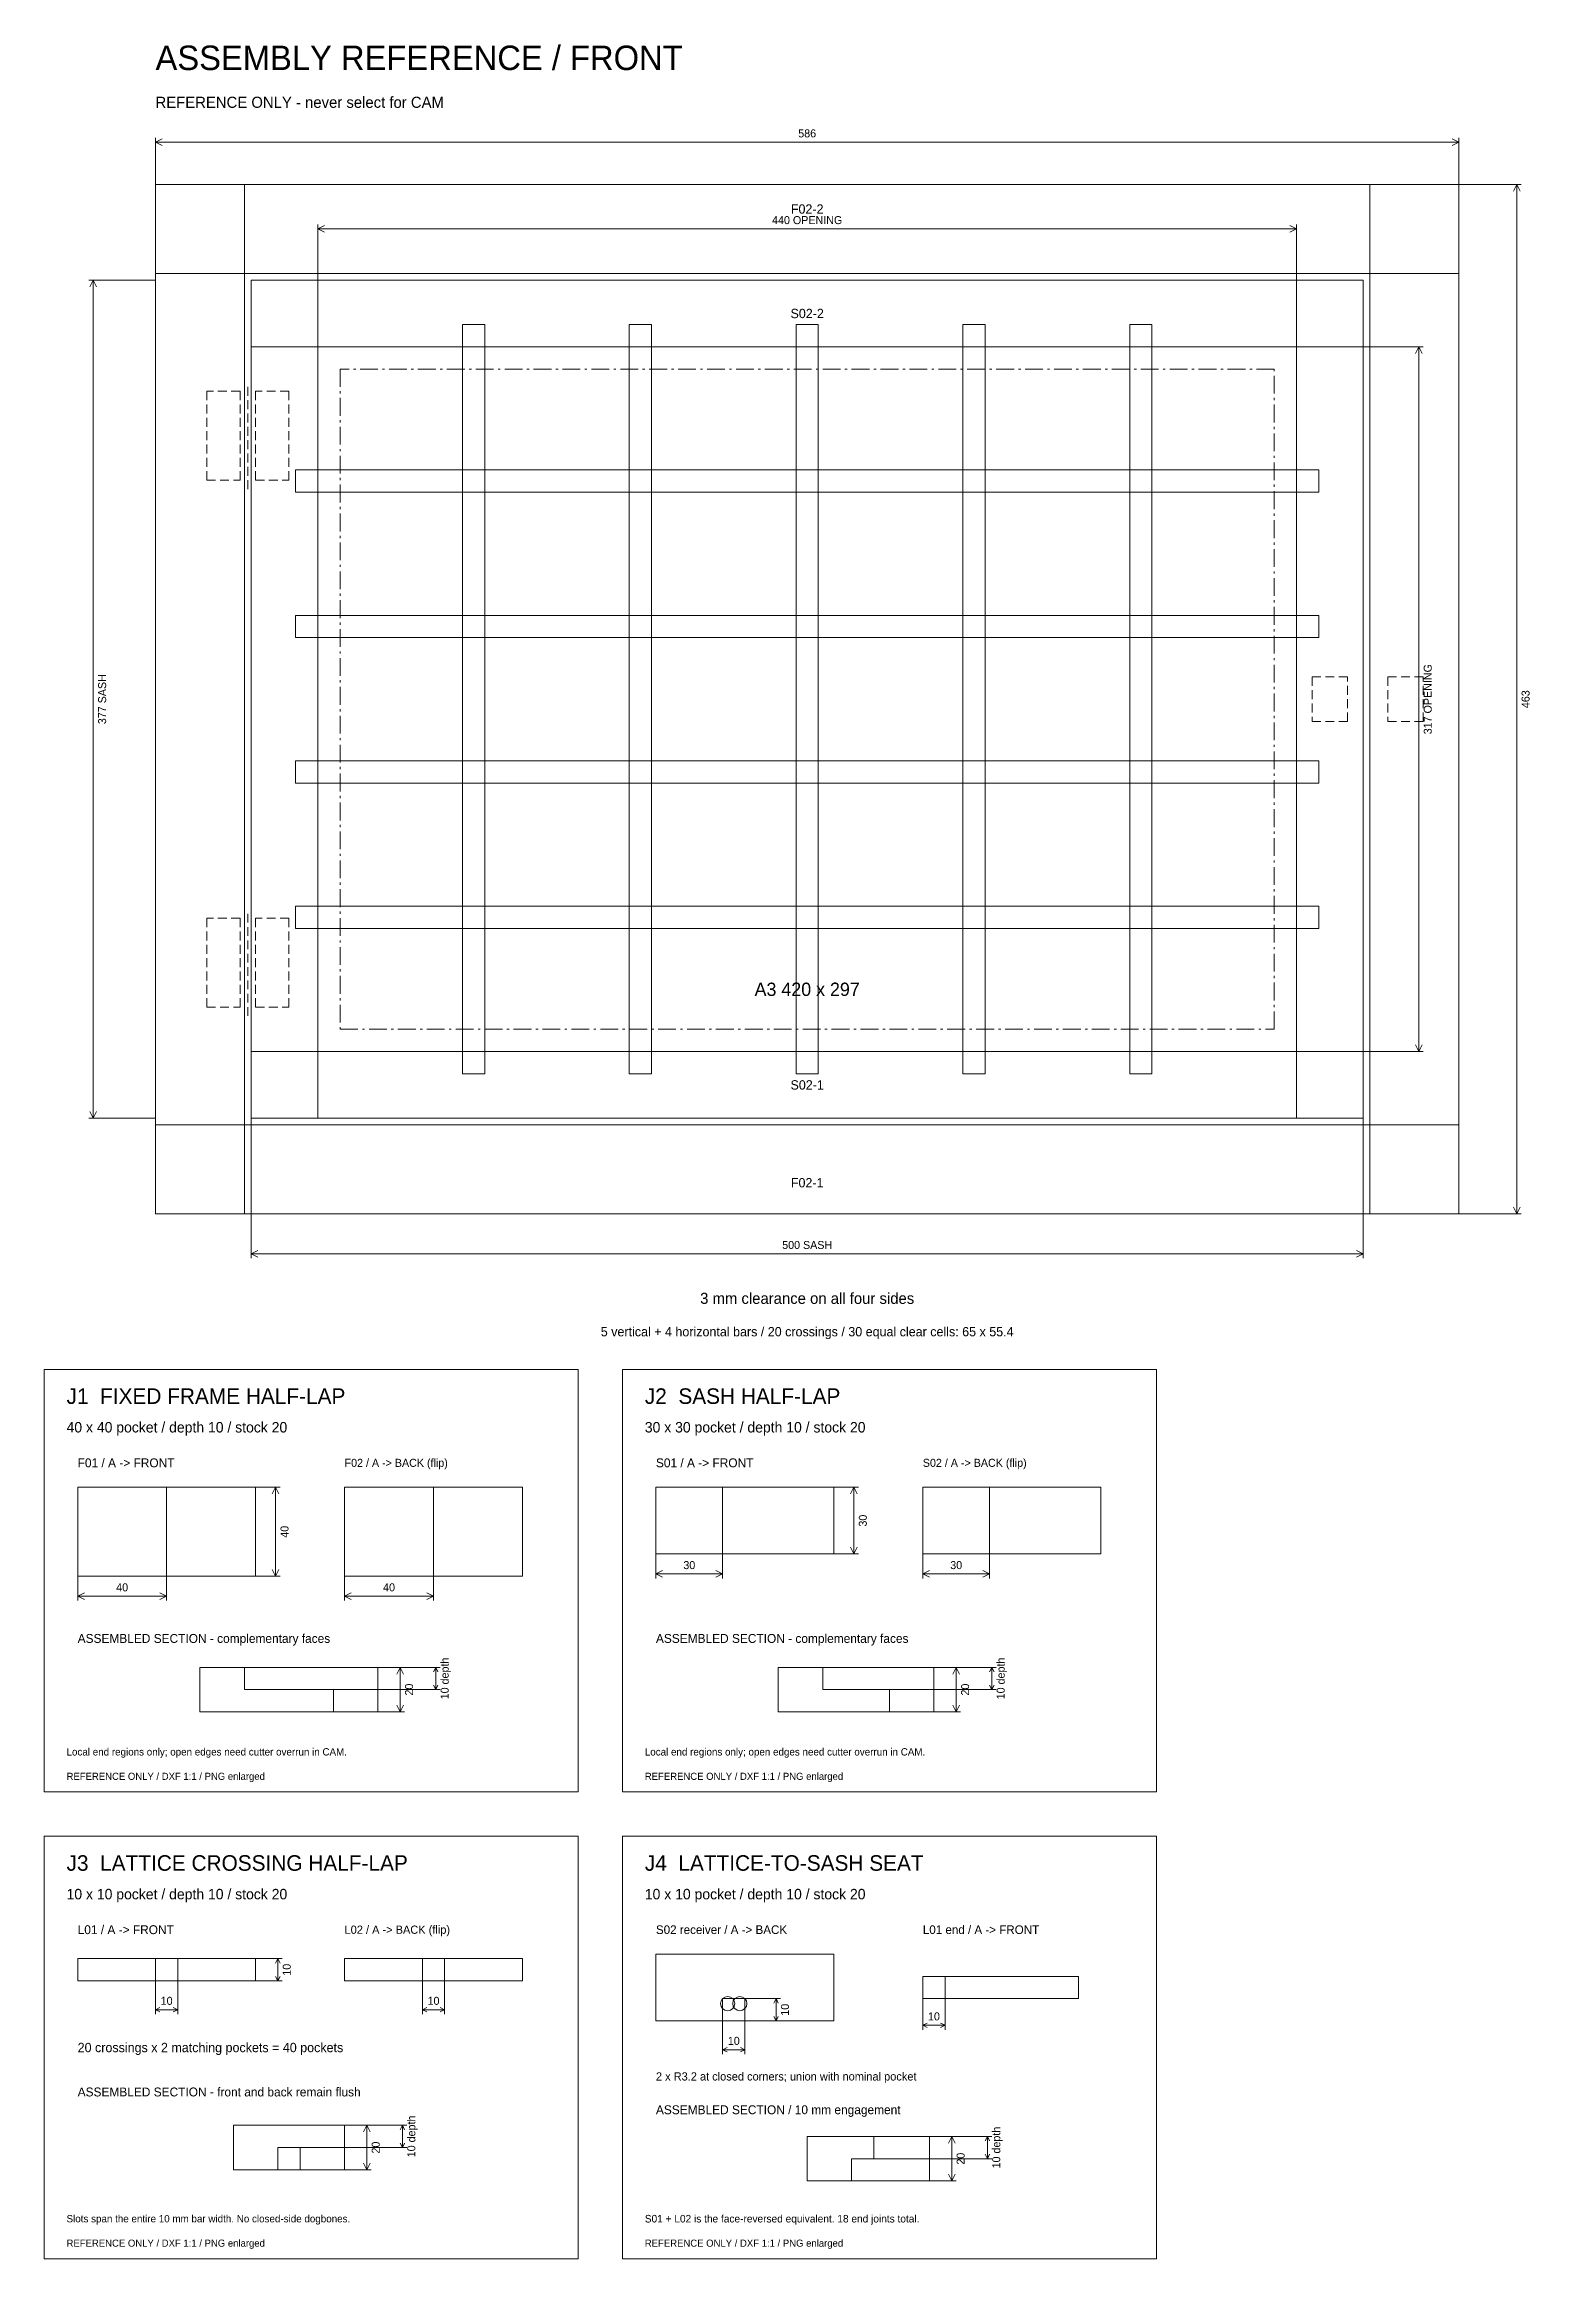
# Model space of a CAD drawing. Header units: millimetres. Extents: x -26 to 1988, y -110 to 960.
# Drawn here: x 1320 to 1988, y -110 to 886 of the extents above; entities that cross this region are included whole.
import ezdxf
from ezdxf.enums import TextEntityAlignment as Align

# ---------------------------------------------------------------- set-up
doc = ezdxf.new("R2010")
doc.units = ezdxf.units.MM
doc.linetypes.add('A3_DASHDOT', pattern=[13, 8, -2, 1, -2])
doc.linetypes.add('REF_DASH', pattern=[6, 4, -2])
for name, color, linetype, lineweight in [('ASSEMBLY_REFERENCE', 8, 'Continuous', 18), ('DIMENSIONS', 3, 'Continuous', 18), ('HINGE_REF', 4, 'REF_DASH', 18), ('LATCH_REF', 4, 'REF_DASH', 18), ('NOTES', 7, 'Continuous', 18)]:
    doc.layers.add(name, color=color, linetype=linetype, lineweight=lineweight)

msp = doc.modelspace()

# ---------------------------------------------------------------- linework, layer by layer
at = {"layer": 'ASSEMBLY_REFERENCE'}
for points in [[(1410, 823), (1370, 823), (1370, 360), (1410, 360)], [(1956, 823), (1956, 783), (1370, 783), (1370, 823)], [(1956, 823), (1916, 823), (1916, 360), (1956, 360)], [(1443, 780), (1413, 780), (1413, 403), (1443, 403)], [(1913, 780), (1913, 750), (1413, 750), (1413, 780)], [(1913, 780), (1883, 780), (1883, 403), (1913, 403)], [(1518, 760), (1508, 760), (1508, 423), (1518, 423)], [(1593, 760), (1583, 760), (1583, 423), (1593, 423)], [(1668, 760), (1658, 760), (1658, 423), (1668, 423)], [(1743, 760), (1733, 760), (1733, 423), (1743, 423)], [(1818, 760), (1808, 760), (1808, 423), (1818, 423)], [(1893, 694.6), (1893, 684.6), (1433, 684.6), (1433, 694.6)], [(1893, 629.2), (1893, 619.2), (1433, 619.2), (1433, 629.2)], [(1893, 563.8), (1893, 553.8), (1433, 553.8), (1433, 563.8)], [(1893, 498.4), (1893, 488.4), (1433, 488.4), (1433, 498.4)], [(1913, 433), (1913, 403), (1413, 403), (1413, 433)], [(1956, 400), (1956, 360), (1370, 360), (1370, 400)], [(1335, 197), (1415, 197), (1415, 237), (1335, 237)], [(1335, 197), (1375, 197), (1375, 237), (1335, 237)], [(1455, 197), (1535, 197), (1535, 237), (1455, 237)], [(1455, 197), (1495, 197), (1495, 237), (1455, 237)], [(1595, 207), (1675, 207), (1675, 237), (1595, 237)], [(1595, 207), (1625, 207), (1625, 237), (1595, 237)], [(1715, 207), (1795, 207), (1795, 237), (1715, 237)], [(1715, 207), (1745, 207), (1745, 237), (1715, 237)], [(1390, 136), (1450, 136), (1450, 146), (1410, 146), (1410, 156), (1390, 156)], [(1410, 146), (1450, 146), (1450, 136), (1470, 136), (1470, 156), (1410, 156)], [(1650, 136), (1700, 136), (1700, 146), (1670, 146), (1670, 156), (1650, 156)], [(1670, 146), (1700, 146), (1700, 136), (1720, 136), (1720, 156), (1670, 156)], [(1335, 15), (1415, 15), (1415, 25), (1335, 25)], [(1370, 15), (1380, 15), (1380, 25), (1370, 25)], [(1455, 15), (1535, 15), (1535, 25), (1455, 25)], [(1490, 15), (1500, 15), (1500, 25), (1490, 25)], [(1595, -3), (1675, -3), (1675, 27), (1595, 27)], [(1715, 7), (1785, 7), (1785, 17), (1715, 17)], [(1715, 7), (1725, 7), (1725, 17), (1715, 17)], [(1625, -3), (1635, -3), (1635, 7), (1625, 7)], [(1405, -70), (1425, -70), (1425, -60), (1435, -60), (1435, -70), (1455, -70), (1455, -50), (1405, -50)], [(1663, -75), (1683, -75), (1683, -65), (1693, -65), (1693, -55), (1663, -55)], [(1683, -75), (1718, -75), (1718, -55), (1693, -55), (1693, -65), (1683, -65)], [(1425, -70), (1435, -70), (1435, -60), (1425, -60)]]:
    msp.add_lwpolyline(points, close=True, dxfattribs=at)
at = {"layer": 'ASSEMBLY_REFERENCE', "linetype": 'REF_DASH'}
msp.add_lwpolyline([(1443, 433), (1883, 433), (1883, 750), (1443, 750)], close=True, dxfattribs=at)
at = {"layer": 'ASSEMBLY_REFERENCE', "linetype": 'A3_DASHDOT'}
msp.add_lwpolyline([(1453, 443), (1873, 443), (1873, 740), (1453, 740)], close=True, dxfattribs=at)
at = {"layer": 'ASSEMBLY_REFERENCE'}
for points in [[(1630.46, 4.74, 1), (1624.06, 4.74, 1)], [(1635.94, 4.74, 1), (1629.54, 4.74, 1)]]:
    msp.add_lwpolyline(points, format="xyb", close=True, dxfattribs=at)
at = {"layer": 'DIMENSIONS'}
for p, q in [((1370, 823), (1370, 844)), ((1370, 842), (1373, 843.5)), ((1370, 842), (1956, 842)), ((1370, 842), (1373, 840.5)), ((1956, 842), (1953, 843.5)), ((1956, 842), (1953, 840.5)), ((1956, 823), (1956, 844)), ((1956, 823), (1984, 823)), ((1982, 823), (1980.5, 820)), ((1982, 360), (1982, 823)), ((1982, 823), (1983.5, 820)), ((1443, 750), (1443, 805)), ((1443, 803), (1446, 804.5)), ((1443, 803), (1883, 803)), ((1443, 803), (1446, 801.5)), ((1883, 803), (1880, 804.5)), ((1883, 803), (1880, 801.5)), ((1883, 750), (1883, 805)), ((1370, 780), (1340, 780)), ((1342, 780), (1340.5, 777)), ((1342, 403), (1342, 780)), ((1342, 780), (1343.5, 777)), ((1883, 750), (1940, 750)), ((1938, 750), (1936.5, 747)), ((1938, 433), (1938, 750)), ((1938, 750), (1939.5, 747)), ((1883, 433), (1940, 433)), ((1938, 433), (1936.5, 436)), ((1938, 433), (1939.5, 436)), ((1370, 403), (1340, 403)), ((1342, 403), (1340.5, 406)), ((1342, 403), (1343.5, 406)), ((1413, 403), (1413, 340)), ((1913, 403), (1913, 340)), ((1956, 360), (1984, 360)), ((1982, 360), (1980.5, 363)), ((1982, 360), (1983.5, 363)), ((1413, 342), (1416, 343.5)), ((1413, 342), (1913, 342)), ((1413, 342), (1416, 340.5)), ((1913, 342), (1910, 343.5)), ((1913, 342), (1910, 340.5)), ((1415, 237), (1426, 237)), ((1424, 237), (1422.5, 234)), ((1424, 197), (1424, 237)), ((1424, 237), (1425.5, 234)), ((1675, 237), (1686, 237)), ((1684, 237), (1682.5, 234)), ((1684, 207), (1684, 237)), ((1684, 237), (1685.5, 234)), ((1684, 207), (1682.5, 210)), ((1684, 207), (1685.5, 210)), ((1424, 197), (1422.5, 200)), ((1424, 197), (1425.5, 200)), ((1595, 207), (1595, 196)), ((1595, 198), (1598, 199.5)), ((1625, 198), (1622, 199.5)), ((1625, 207), (1625, 196)), ((1675, 207), (1686, 207)), ((1715, 207), (1715, 196)), ((1715, 198), (1718, 199.5)), ((1745, 198), (1742, 199.5)), ((1745, 207), (1745, 196)), ((1335, 197), (1335, 186)), ((1335, 188), (1338, 189.5)), ((1375, 188), (1372, 189.5)), ((1375, 197), (1375, 186)), ((1415, 197), (1426, 197)), ((1455, 197), (1455, 186)), ((1455, 188), (1458, 189.5)), ((1495, 188), (1492, 189.5)), ((1495, 197), (1495, 186)), ((1595, 198), (1625, 198)), ((1595, 198), (1598, 196.5)), ((1625, 198), (1622, 196.5)), ((1715, 198), (1745, 198)), ((1715, 198), (1718, 196.5)), ((1745, 198), (1742, 196.5)), ((1335, 188), (1375, 188)), ((1335, 188), (1338, 186.5)), ((1375, 188), (1372, 186.5)), ((1455, 188), (1495, 188)), ((1455, 188), (1458, 186.5)), ((1495, 188), (1492, 186.5)), ((1450, 156), (1498, 156)), ((1470, 156), (1482, 156)), ((1480, 156), (1478.5, 153)), ((1480, 136), (1480, 156)), ((1480, 156), (1481.5, 153)), ((1496, 156), (1495, 154)), ((1496, 146), (1496, 156)), ((1496, 156), (1497, 154)), ((1700, 156), (1748, 156)), ((1720, 156), (1732, 156)), ((1730, 156), (1728.5, 153)), ((1730, 136), (1730, 156)), ((1730, 156), (1731.5, 153)), ((1746, 156), (1745, 154)), ((1746, 146), (1746, 156)), ((1746, 156), (1747, 154)), ((1450, 146), (1498, 146)), ((1496, 146), (1495, 148)), ((1496, 146), (1497, 148)), ((1700, 146), (1748, 146)), ((1746, 146), (1745, 148)), ((1746, 146), (1747, 148)), ((1470, 136), (1482, 136)), ((1480, 136), (1478.5, 139)), ((1480, 136), (1481.5, 139)), ((1720, 136), (1732, 136)), ((1730, 136), (1728.5, 139)), ((1730, 136), (1731.5, 139)), ((1415, 25), (1427, 25)), ((1425, 25), (1424, 23)), ((1425, 15), (1425, 25)), ((1425, 25), (1426, 23)), ((1370, 15), (1370, 0)), ((1380, 15), (1380, 0)), ((1415, 15), (1427, 15)), ((1425, 15), (1424, 17)), ((1425, 15), (1426, 17)), ((1490, 15), (1490, 0)), ((1500, 15), (1500, 0)), ((1370, 2), (1372, 3)), ((1370, 2), (1380, 2)), ((1370, 2), (1372, 1)), ((1380, 2), (1378, 3)), ((1380, 2), (1378, 1)), ((1490, 2), (1492, 3)), ((1490, 2), (1500, 2)), ((1490, 2), (1492, 1)), ((1500, 2), (1498, 3)), ((1500, 2), (1498, 1)), ((1635, 7), (1651, 7)), ((1649, 7), (1648, 5)), ((1649, -3), (1649, 7)), ((1649, 7), (1650, 5)), ((1715, 7), (1715, -7)), ((1725, 7), (1725, -7)), ((1625, -3), (1625, -18)), ((1635, -3), (1635, -18)), ((1635, -3), (1651, -3)), ((1649, -3), (1648, -1)), ((1649, -3), (1650, -1)), ((1715, -5), (1717, -4)), ((1715, -5), (1725, -5)), ((1715, -5), (1717, -6)), ((1725, -5), (1723, -4)), ((1725, -5), (1723, -6)), ((1625, -16), (1627, -15)), ((1625, -16), (1635, -16)), ((1625, -16), (1627, -17)), ((1635, -16), (1633, -15)), ((1635, -16), (1633, -17)), ((1435, -50), (1483, -50)), ((1455, -50), (1467, -50)), ((1465, -50), (1463.5, -53)), ((1465, -70), (1465, -50)), ((1465, -50), (1466.5, -53)), ((1481, -50), (1480, -52)), ((1481, -60), (1480, -58)), ((1481, -60), (1481, -50)), ((1481, -50), (1482, -52)), ((1481, -60), (1482, -58)), ((1693, -55), (1746, -55)), ((1718, -55), (1730, -55)), ((1728, -55), (1726.5, -58)), ((1728, -75), (1728, -55)), ((1728, -55), (1729.5, -58)), ((1744, -55), (1743, -57)), ((1744, -65), (1744, -55)), ((1744, -55), (1745, -57)), ((1435, -60), (1483, -60)), ((1465, -70), (1463.5, -67)), ((1465, -70), (1466.5, -67)), ((1693, -65), (1746, -65)), ((1744, -65), (1743, -63)), ((1744, -65), (1745, -63)), ((1455, -70), (1467, -70)), ((1718, -75), (1730, -75)), ((1728, -75), (1726.5, -72)), ((1728, -75), (1729.5, -72))]:
    msp.add_line(p, q, dxfattribs=at)
at = {"layer": 'HINGE_REF'}
for p, q in [((1411.5, 686), (1411.5, 734)), ((1411.5, 449), (1411.5, 497))]:
    msp.add_line(p, q, dxfattribs=at)
for points in [[(1393, 690), (1408, 690), (1408, 730), (1393, 730)], [(1415, 690), (1430, 690), (1430, 730), (1415, 730)], [(1393, 453), (1408, 453), (1408, 493), (1393, 493)], [(1415, 453), (1430, 453), (1430, 493), (1415, 493)]]:
    msp.add_lwpolyline(points, close=True, dxfattribs=at)
at = {"layer": 'LATCH_REF'}
for points in [[(1890, 581.5), (1906, 581.5), (1906, 601.5), (1890, 601.5)], [(1924, 581.5), (1940, 581.5), (1940, 601.5), (1924, 601.5)]]:
    msp.add_lwpolyline(points, close=True, dxfattribs=at)
at = {"layer": 'NOTES'}
for points in [[(1320, 100), (1560, 100), (1560, 290), (1320, 290)], [(1580, 100), (1820, 100), (1820, 290), (1580, 290)], [(1320, -110), (1560, -110), (1560, 80), (1320, 80)], [(1580, -110), (1820, -110), (1820, 80), (1580, 80)]]:
    msp.add_lwpolyline(points, close=True, dxfattribs=at)

# ---------------------------------------------------------------- texts
at = {"layer": 'ASSEMBLY_REFERENCE'}
for s, height, p in [('F02-2', 4.2, (1663, 812)), ('S02-2', 4.2, (1663, 765)), ('A3 420 x 297', 6, (1663, 461)), ('S02-1', 4.2, (1663, 418)), ('F02-1', 4.2, (1663, 374))]:
    msp.add_text(s, height=height, dxfattribs=at).set_placement(p, align=Align.MIDDLE_CENTER)
at = {"layer": 'DIMENSIONS'}
for s, p in [('586', (1663, 846)), ('440 OPENING', (1663, 807)), ('500 SASH', (1663, 346)), ('30', (1610, 202)), ('30', (1730, 202)), ('40', (1355, 192)), ('40', (1475, 192)), ('10', (1375, 6)), ('10', (1495, 6)), ('10', (1720, -1)), ('10', (1630, -12))]:
    msp.add_text(s, height=3.6, dxfattribs=at).set_placement(p, align=Align.MIDDLE_CENTER)
for s, p in [('377 SASH', (1346, 591.5)), ('317 OPENING', (1942, 591.5)), ('463', (1986, 591.5)), ('40', (1428, 217)), ('30', (1688, 222)), ('10 depth', (1500, 151)), ('10 depth', (1750, 151)), ('20', (1484, 146)), ('20', (1734, 146)), ('10', (1429, 20)), ('10', (1653, 2)), ('10 depth', (1485, -55)), ('20', (1469, -60)), ('10 depth', (1748, -60)), ('20', (1732, -65))]:
    msp.add_text(s, height=3.6, rotation=90, dxfattribs=at).set_placement(p, align=Align.MIDDLE_CENTER)
at = {"layer": 'NOTES'}
for s, height, p in [('ASSEMBLY REFERENCE / FRONT', 11, (1370, 880)), ('REFERENCE ONLY - never select for CAM', 5, (1370, 860)), ('J1  FIXED FRAME HALF-LAP', 7, (1330, 278)), ('J2  SASH HALF-LAP', 7, (1590, 278)), ('40 x 40 pocket / depth 10 / stock 20', 4.7, (1330, 264)), ('30 x 30 pocket / depth 10 / stock 20', 4.7, (1590, 264)), ('F01 / A -> FRONT', 4, (1335, 248)), ('F02 / A -> BACK (flip)', 3.6, (1455, 248)), ('S01 / A -> FRONT', 4, (1595, 248)), ('S02 / A -> BACK (flip)', 3.6, (1715, 248)), ('ASSEMBLED SECTION - complementary faces', 4, (1335, 169)), ('ASSEMBLED SECTION - complementary faces', 4, (1595, 169)), ('Local end regions only; open edges need cutter overrun in CAM.', 3.3, (1330, 118)), ('Local end regions only; open edges need cutter overrun in CAM.', 3.3, (1590, 118)), ('REFERENCE ONLY / DXF 1:1 / PNG enlarged', 3.2, (1330, 107)), ('REFERENCE ONLY / DXF 1:1 / PNG enlarged', 3.2, (1590, 107)), ('J3  LATTICE CROSSING HALF-LAP', 7, (1330, 68)), ('J4  LATTICE-TO-SASH SEAT', 7, (1590, 68)), ('10 x 10 pocket / depth 10 / stock 20', 4.7, (1330, 54)), ('10 x 10 pocket / depth 10 / stock 20', 4.7, (1590, 54)), ('L01 / A -> FRONT', 4, (1335, 38)), ('L02 / A -> BACK (flip)', 3.7, (1455, 38)), ('S02 receiver / A -> BACK', 3.9, (1595, 38)), ('L01 end / A -> FRONT', 3.9, (1715, 38)), ('20 crossings x 2 matching pockets = 40 pockets', 4.2, (1335, -15)), ('2 x R3.2 at closed corners; union with nominal pocket', 3.7, (1595, -28)), ('ASSEMBLED SECTION - front and back remain flush', 4, (1335, -35)), ('ASSEMBLED SECTION / 10 mm engagement', 4, (1595, -43)), ('Slots span the entire 10 mm bar width. No closed-side dogbones.', 3.3, (1330, -92)), ('S01 + L02 is the face-reversed equivalent. 18 end joints total.', 3.4, (1590, -92)), ('REFERENCE ONLY / DXF 1:1 / PNG enlarged', 3.2, (1330, -103)), ('REFERENCE ONLY / DXF 1:1 / PNG enlarged', 3.2, (1590, -103))]:
    msp.add_text(s, height=height, dxfattribs=at).set_placement(p, align=Align.MIDDLE_LEFT)
for s, height, p in [('3 mm clearance on all four sides', 5, (1663, 322)), ('5 vertical + 4 horizontal bars / 20 crossings / 30 equal clear cells: 65 x 55.4', 4.2, (1663, 307))]:
    msp.add_text(s, height=height, dxfattribs=at).set_placement(p, align=Align.MIDDLE_CENTER)

doc.saveas('drawing.dxf')
